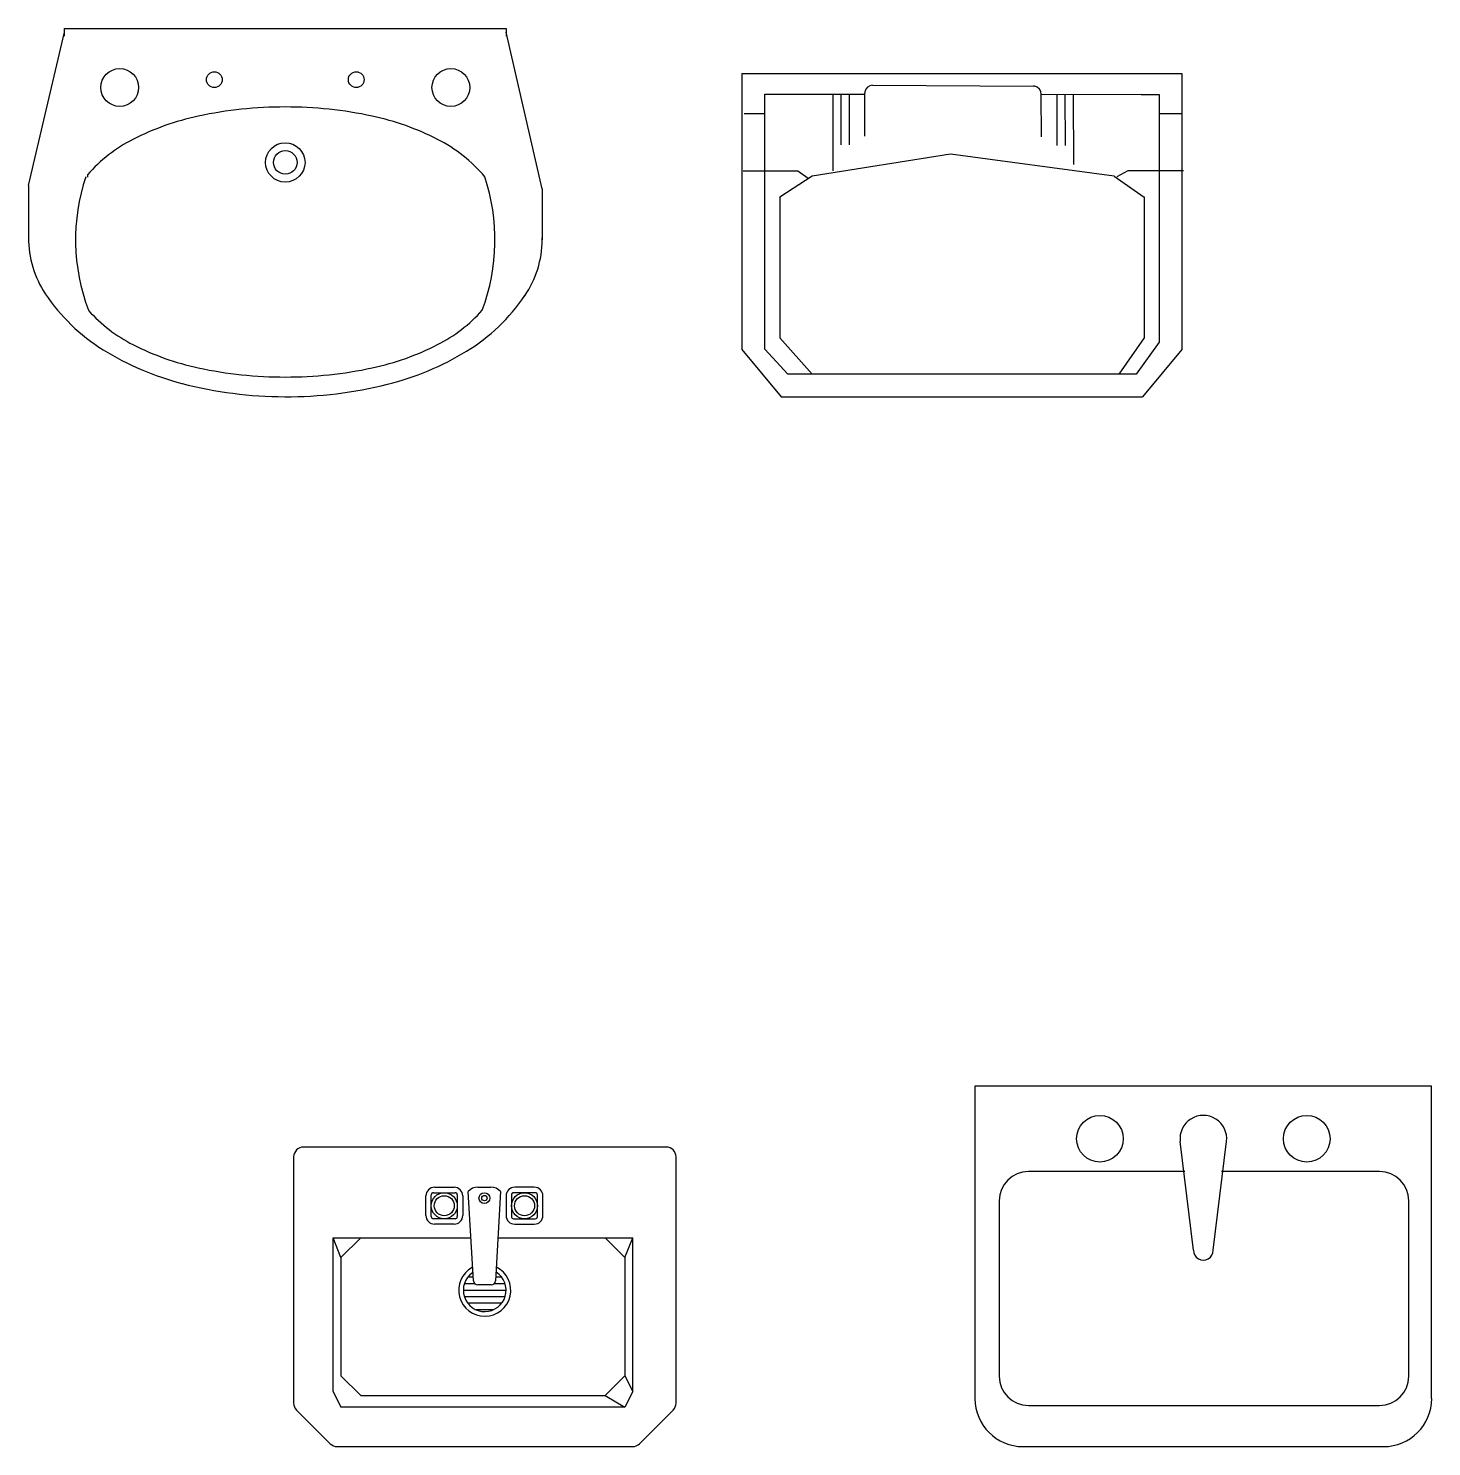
# Model space of a CAD drawing. Header units: millimetres. Extents: x -4017 to 59953, y -688 to 66564.
# Drawn here: x 43864 to 45644, y 3435 to 5235 of the extents above; entities that cross this region are included whole.
import ezdxf

# ---------------------------------------------------------------- set-up
doc = ezdxf.new("R2010")
doc.units = ezdxf.units.MM
doc.styles.get("Standard").update_dxf_attribs({"font": 'arial.ttf'})

# ---------------------------------------------------------------- blocks, each defined once
blk = doc.blocks.new('A$C6D74071A')
for p, q in [((0.0001, 0.2678), (0.0457, 0.4623)), ((0.0457, 0.4673), (0.6057, 0.4673)), ((0.0457, 0.4573), (0.0457, 0.4673)), ((0.6057, 0.4673), (0.6057, 0.4573)), ((0.6515, 0.2636), (0.6057, 0.4623)), ((0.0752, 0.2784), (0.0752, 0.2816)), ((0.0779, 0.2845), (0.0756, 0.2824)), ((0, 0.2636), (0, 0.199)), ((0.6515, 0.2636), (0.6515, 0.199))]:
    blk.add_line(p, q)
for centre, radius in [((0.1157, 0.3923), 0.024), ((0.1157, 0.3923), 0.024), ((0.1157, 0.3923), 0.024), ((0.5357, 0.3923), 0.024), ((0.2357, 0.4023), 0.01), ((0.4157, 0.4023), 0.01), ((0.3257, 0.2973), 0.025), ((0.3257, 0.2973), 0.015)]:
    blk.add_circle(centre, radius)
for centre, radius, start, end in [((0.3257, -0.163), 0.5306, 90, 102.0046), ((0.3257, -0.163), 0.5306, 77.9954, 90), ((0.2846, 0.0302), 0.333, 102.0046, 117.1742), ((0.3668, 0.0302), 0.333, 62.8258, 77.9954), ((0.2222, 0.1518), 0.1964, 117.1742, 138.6261), ((0.4292, 0.1518), 0.1964, 40.3901, 62.8258), ((0.3122, 0.1991), 0.2525, 161.5387, 200.6978), ((0.0762, 0.2816), 0.001, 131.3224, 180), ((0.3392, 0.1991), 0.2525, 339.3022, 18.4613), ((0.1269, 0.2631), 0.1269, 177.883, 179.7676), ((0.1269, 0.2011), 0.1269, 179.7676, 213.7305), ((0.5246, 0.1995), 0.1269, 325.8048, 359.7676), ((0.5246, 0.1995), 0.1269, 359.7676, 0.9606), ((0.2221, 0.2647), 0.2414, 213.7305, 238.1779), ((0.4299, 0.2639), 0.2414, 301.3573, 325.8048), ((0.2222, 0.2408), 0.1964, 221.9499, 242.8258), ((0.4292, 0.2408), 0.1964, 297.1742, 318.1444), ((0.2852, 0.3664), 0.3611, 238.1779, 255.477), ((0.2846, 0.3624), 0.333, 242.8258, 257.9954), ((0.3668, 0.3624), 0.333, 282.0046, 297.1742), ((0.3676, 0.3661), 0.3611, 284.0583, 301.3573), ((0.3257, 0.5556), 0.5306, 257.9954, 270), ((0.3257, 0.5556), 0.5306, 270, 282.0046), ((0.3271, 0.5279), 0.5279, 255.477, 269.7676), ((0.3271, 0.5279), 0.5279, 269.7676, 284.0583)]:
    blk.add_arc(centre, radius, start, end)
at = {"width": 0.8, "flags": 9}
for tag in ['XSIZE', 'YSIZE']:
    blk.add_attdef(tag, (0.3257, 0.4673), '', height=0.0005, dxfattribs=at)
blk = doc.blocks.new('A$C50783771')
for p, q in [((0, 0.41), (0, 0.06)), ((0, 0.41), (0.5578, 0.41)), ((0.5578, 0.41), (0.5578, 0.06)), ((0.029, 0.0605), (0.029, 0.384)), ((0.029, 0.384), (0.1556, 0.384)), ((0.1151, 0.3841), (0.1151, 0.2867)), ((0.1255, 0.3841), (0.1255, 0.3197)), ((0.136, 0.3841), (0.136, 0.3197)), ((0.1557, 0.3869), (0.1556, 0.3851)), ((0.1556, 0.3307), (0.1556, 0.3851)), ((0.1569, 0.3901), (0.1557, 0.3869)), ((0.1591, 0.3928), (0.1569, 0.3901)), ((0.1621, 0.3945), (0.1591, 0.3928)), ((0.1655, 0.3951), (0.1621, 0.3945)), ((0.1655, 0.3951), (0.3695, 0.394)), ((0.3713, 0.3938), (0.3695, 0.394)), ((0.3745, 0.3927), (0.3713, 0.3938)), ((0.3772, 0.3904), (0.3745, 0.3927)), ((0.3789, 0.3874), (0.3772, 0.3904)), ((0.3795, 0.384), (0.3789, 0.3874)), ((0.3797, 0.3296), (0.3795, 0.384)), ((0.5061, 0.3834), (0.3795, 0.3829)), ((0.3991, 0.3831), (0.3993, 0.3187)), ((0.4095, 0.3831), (0.4098, 0.3187)), ((0.42, 0.3832), (0.4203, 0.2946)), ((0.5061, 0.3834), (0.5292, 0.3834)), ((0.5292, 0.3834), (0.5292, 0.3772)), ((0.5292, 0.3772), (0.5292, 0.0694)), ((0.0026, 0.3592), (0.029, 0.3592)), ((0.5292, 0.3592), (0.5586, 0.3592)), ((0.2644, 0.3079), (0.0891, 0.2797)), ((0.472, 0.2797), (0.2644, 0.3079)), ((0.0016, 0.2867), (0.0708, 0.2867)), ((0.0891, 0.2797), (0.048, 0.2532)), ((0.0708, 0.2867), (0.0838, 0.2772)), ((0.472, 0.2797), (0.5102, 0.2532)), ((0.4895, 0.2867), (0.4752, 0.2788)), ((0.56, 0.2867), (0.4895, 0.2867)), ((0.048, 0.2537), (0.048, 0.0747)), ((0.5102, 0.2537), (0.5102, 0.0747)), ((0.048, 0.0747), (0.0891, 0.0287)), ((0.5102, 0.0747), (0.4779, 0.0287)), ((0, 0.06), (0.0498, 0)), ((0.0583, 0.0287), (0.029, 0.0605)), ((0.5292, 0.0694), (0.4999, 0.0287)), ((0.5578, 0.06), (0.508, 0)), ((0.4999, 0.0287), (0.0583, 0.0287)), ((0.0498, 0), (0.508, 0))]:
    blk.add_line(p, q)
blk = doc.blocks.new('A$C4CB854FF')
at = {"linetype": 'Continuous'}
for p, q in [((0.4725, 0.38), (0.0125, 0.38)), ((0, 0.3675), (0, 0.0552)), ((0.485, 0.0552), (0.485, 0.3675)), ((0.05, 0.265), (0.2247, 0.265)), ((0.06, 0.24), (0.05, 0.265)), ((0.05, 0.07), (0.05, 0.265)), ((0.085, 0.265), (0.06, 0.24)), ((0.2591, 0.265), (0.43, 0.265)), ((0.395, 0.265), (0.42, 0.24)), ((0.42, 0.24), (0.43, 0.265)), ((0.43, 0.07), (0.43, 0.265)), ((0.06, 0.24), (0.06, 0.09)), ((0.42, 0.24), (0.42, 0.09)), ((0.06, 0.09), (0.085, 0.065)), ((0.42, 0.09), (0.395, 0.065)), ((0.42, 0.09), (0.43, 0.07)), ((0.05, 0.07), (0.06, 0.05)), ((0.085, 0.065), (0.395, 0.065)), ((0.395, 0.065), (0.42, 0.05)), ((0.43, 0.07), (0.42, 0.05)), ((0.0037, 0.0463), (0.0463, 0.0037)), ((0.42, 0.05), (0.06, 0.05)), ((0.4387, 0.0037), (0.4813, 0.0463)), ((0.0552, 0), (0.4298, 0))]:
    blk.add_line(p, q, dxfattribs=at)
for p, q in [((0.1787, 0.329), (0.2034, 0.329)), ((0.2337, 0.329), (0.2502, 0.329)), ((0.3052, 0.329), (0.2804, 0.329)), ((0.1677, 0.2932), (0.1677, 0.318)), ((0.1745, 0.2919), (0.1745, 0.3194)), ((0.1773, 0.3221), (0.2048, 0.3221)), ((0.2075, 0.3194), (0.2075, 0.2919)), ((0.2144, 0.318), (0.2144, 0.2932)), ((0.2279, 0.2104), (0.2213, 0.3235)), ((0.2625, 0.3235), (0.256, 0.2104)), ((0.2694, 0.318), (0.2694, 0.2932)), ((0.2763, 0.3194), (0.2763, 0.2919)), ((0.3065, 0.3221), (0.279, 0.3221)), ((0.3093, 0.2919), (0.3093, 0.3194)), ((0.3162, 0.2932), (0.3162, 0.318)), ((0.2048, 0.2891), (0.1773, 0.2891)), ((0.279, 0.2891), (0.3065, 0.2891)), ((0.2034, 0.2822), (0.1787, 0.2822)), ((0.2804, 0.2822), (0.3052, 0.2822)), ((0.2152, 0.1984), (0.2694, 0.1984)), ((0.2297, 0.2066), (0.2165, 0.2066)), ((0.2272, 0.2149), (0.2208, 0.2149)), ((0.2505, 0.2052), (0.2334, 0.2052)), ((0.2681, 0.2066), (0.2541, 0.2066)), ((0.2638, 0.2149), (0.2566, 0.2149)), ((0.2681, 0.1901), (0.2165, 0.1901)), ((0.2638, 0.1819), (0.2208, 0.1819)), ((0.2533, 0.1736), (0.2313, 0.1736))]:
    blk.add_line(p, q)
for centre, radius in [((0.191, 0.3056), 0.0165), ((0.191, 0.3056), 0.0127), ((0.2419, 0.3152), 0.00688), ((0.2419, 0.3152), 0.00344), ((0.2928, 0.3056), 0.0165), ((0.2928, 0.3056), 0.0127)]:
    blk.add_circle(centre, radius)
for centre, start, end in [((0.0125, 0.3675), 90, 180), ((0.4725, 0.3675), 0, 90), ((0.0125, 0.0552), 180, 225), ((0.4725, 0.0552), 315, 0), ((0.0552, 0.0125), 225, 270), ((0.4298, 0.0125), 270, 315)]:
    blk.add_arc(centre, 0.0125, start, end, dxfattribs=at)
for centre, radius, start, end in [((0.1787, 0.318), 0.011, 90, 180), ((0.2034, 0.318), 0.011, 0, 90), ((0.2329, 0.314), 0.015, 87.1975, 140.7274), ((0.2509, 0.314), 0.015, 39.2726, 92.8025), ((0.2804, 0.318), 0.011, 90, 180), ((0.3052, 0.318), 0.011, 0, 90), ((0.1773, 0.3194), 0.00275, 90, 180), ((0.2048, 0.3194), 0.00275, 360, 90), ((0.279, 0.3194), 0.00275, 90, 180), ((0.3065, 0.3194), 0.00275, 360, 90), ((0.1787, 0.2932), 0.011, 180, 270), ((0.1773, 0.2919), 0.00275, 180, 270), ((0.2034, 0.2932), 0.011, 270, 0), ((0.2048, 0.2919), 0.00275, 270, 0), ((0.2804, 0.2932), 0.011, 180, 270), ((0.279, 0.2919), 0.00275, 180, 270), ((0.3052, 0.2932), 0.011, 270, 360), ((0.3065, 0.2919), 0.00275, 270, 0), ((0.2423, 0.1984), 0.033, 118.6883, 62.8686), ((0.2423, 0.1984), 0.0271, 124.7758, 57.2247), ((0.2334, 0.2107), 0.0055, 183.3274, 270), ((0.2505, 0.2107), 0.0055, 270, 356.6726)]:
    blk.add_arc(centre, radius, start, end)
blk = doc.blocks.new('A$C34D52403')
for p, q in [((0, 0.4572), (0, 0.061)), ((0.5791, 0.4572), (0, 0.4572)), ((0.5791, 0.061), (0.5791, 0.4572)), ((0.277, 0.2492), (0.2602, 0.387)), ((0.3022, 0.2492), (0.319, 0.387)), ((0.2663, 0.3489), (0.0679, 0.3489)), ((0.5131, 0.3489), (0.3128, 0.3489)), ((0.0308, 0.3118), (0.0308, 0.0892)), ((0.5502, 0.0892), (0.5502, 0.3118)), ((0.0679, 0.0521), (0.5131, 0.0521)), ((0.061, 0), (0.5182, 0))]:
    blk.add_line(p, q)
for centre in [(0.1584, 0.3906), (0.4208, 0.3906)]:
    blk.add_circle(centre, 0.0296)
for centre, radius, start, end in [((0.2896, 0.3906), 0.0296, 353.0422, 186.9578), ((0.0679, 0.3118), 0.0371, 90, 180), ((0.5131, 0.3118), 0.0371, 0, 90), ((0.2896, 0.2491), 0.0125, 179.3528, 0.6472), ((0.0679, 0.0892), 0.0371, 180, 270), ((0.5131, 0.0892), 0.0371, 270, 0), ((0.061, 0.061), 0.061, 180, 270), ((0.5182, 0.061), 0.061, 270, 0)]:
    blk.add_arc(centre, radius, start, end)

msp = doc.modelspace()

# ---------------------------------------------------------------- block references
at = {"color": 7, "xscale": 1000, "yscale": 1000, "zscale": 1000}
for name, p in [('A$C6D74071A', (43864.2, 4767.3)), ('A$C50783771', (44769.1, 4767.3)), ('A$C34D52403', (45064.6, 3435.4)), ('A$C4CB854FF', (44200.5, 3435.4))]:
    msp.add_blockref(name, p, dxfattribs=at)

doc.saveas('drawing.dxf')
